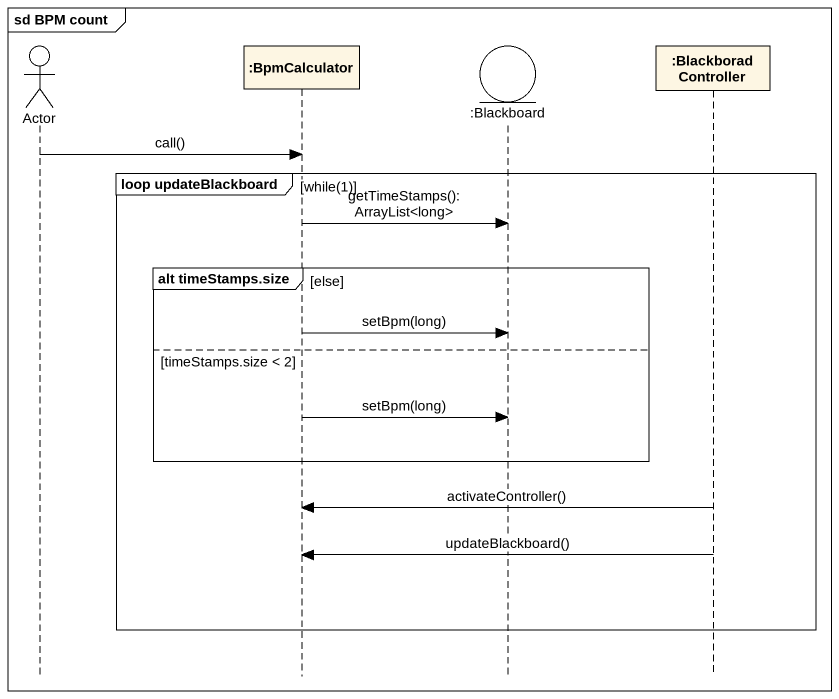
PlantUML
@startuml
mainframe sd BPM count
hide footbox
actor "Actor" as Actor_
participant ":BpmCalculator" as BpmCalculator
entity ":Blackboard" as Blackboard
participant ":BlackboradController" as BlackboradController

Actor_ -> BpmCalculator : call()
group loop updateBlackboard [while(1)]
  BpmCalculator -> Blackboard : getTimeStamps(): ArrayList<long>
  group alt timeStamps.size [else]
    BpmCalculator -> Blackboard : setBpm(long)
  else timeStamps.size < 2
    BpmCalculator -> Blackboard : setBpm(long)
  end
  BlackboradController -> BpmCalculator : activateController()
  BlackboradController -> BpmCalculator : updateBlackboard()
end
@enduml
